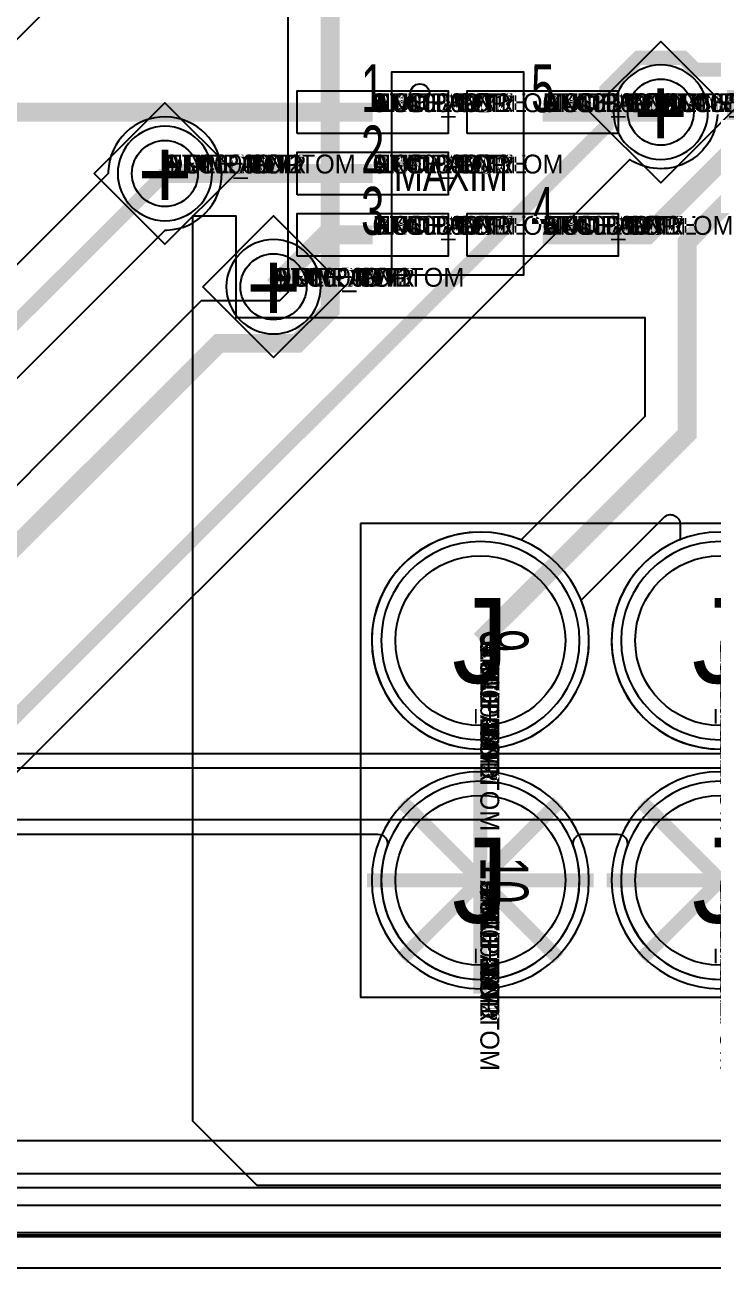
# Model space of a CAD drawing. Extents: x 0 to 323, y 0 to 320.
# Drawn here: x 76.92 to 84.2, y 0 to 13.18 of the extents above; entities that cross this region are included whole.
import ezdxf
from ezdxf.enums import TextEntityAlignment as Align

# ---------------------------------------------------------------- set-up
doc = ezdxf.new("R2010")
doc.units = 0
doc.header["$MEASUREMENT"] = 0
doc.layers.get('0').update_dxf_attribs({"linetype": 'CONTINUOUS'})
for name, color, linetype in [('BOARD_GEOMETRY_OUTLINE', 1, 'CONTINUOUS'), ('CDN_FIGURES', 7, 'CONTINUOUS'), ('ETCH_BOTTOM', 7, 'CONTINUOUS'), ('ETCH_GND', 3, 'CONTINUOUS'), ('ETCH_INT1', 4, 'CONTINUOUS'), ('ETCH_INT2', 5, 'CONTINUOUS'), ('ETCH_PWR', 6, 'CONTINUOUS'), ('ETCH_TOP', 2, 'CONTINUOUS'), ('MANUFACTURING_NCLEGEND-1-6', 8, 'CONTINUOUS'), ('PACKAGE_GEOMETRY_ASSEMBLY_TOP', 11, 'CONTINUOUS'), ('PACKAGE_GEOMETRY_PIN_NUMBER', 9, 'CONTINUOUS')]:
    doc.layers.add(name, color=color, linetype=linetype)

# ---------------------------------------------------------------- blocks, each defined once
blk = doc.blocks.new('PAD_INFO')
for tag in ['SHAPE_TYPE', 'PAD_HEIGHT', 'PAD_LAYER', 'PAD_TYPE', 'PAD_WIDTH']:
    blk.add_attdef(tag, (0, 0), '', height=0.2)
at = {"flags": 2}
blk.add_attdef('CDN_TYPE', (0, 0), '', height=0.2, dxfattribs=at)
blk = doc.blocks.new('DRILL_INFO')
at = {"flags": 2}
blk.add_attdef('CDN_TYPE', (0, 0), '', height=0.2, dxfattribs=at)
for tag in ['FSHAPE', 'FCHAR', 'DRILL_HEIGHT', 'DIAMETER', 'PLATED', 'DRILL_WIDTH']:
    blk.add_attdef(tag, (0, 0), '', height=0.2)
blk = doc.blocks.new('VIA0700X0300')
at = {"layer": 'ETCH_BOTTOM'}
blk.add_circle((0, 0), 0.35, dxfattribs=at)
at = {"layer": 'ETCH_GND'}
blk.add_circle((0, 0), 0.35, dxfattribs=at)
at = {"layer": 'ETCH_INT1'}
blk.add_circle((0, 0), 0.35, dxfattribs=at)
at = {"layer": 'ETCH_INT2'}
blk.add_circle((0, 0), 0.35, dxfattribs=at)
at = {"layer": 'ETCH_PWR'}
blk.add_circle((0, 0), 0.35, dxfattribs=at)
at = {"layer": 'ETCH_TOP'}
blk.add_circle((0, 0), 0.35, dxfattribs=at)
ref = blk.add_blockref('PAD_INFO', (0, 0))
ref.add_attrib('PAD_LAYER', 'ETCH_TOP', (0, 0), dxfattribs={"height": 0.2})
ref.add_attrib('SHAPE_TYPE', 'NULL', (0, 0), dxfattribs={"height": 0.2})
ref.add_attrib('PAD_TYPE', 'ANTIPAD', (0, 0), dxfattribs={"height": 0.2})
ref.add_attrib('PAD_WIDTH', '0.000000', (0, 0), dxfattribs={"height": 0.2})
ref.add_attrib('PAD_HEIGHT', '0.000000', (0, 0), dxfattribs={"height": 0.2})
ref = blk.add_blockref('PAD_INFO', (0, 0))
ref.add_attrib('PAD_LAYER', 'ETCH_GND', (0, 0), dxfattribs={"height": 0.2})
ref.add_attrib('SHAPE_TYPE', 'NULL', (0, 0), dxfattribs={"height": 0.2})
ref.add_attrib('PAD_TYPE', 'ANTIPAD', (0, 0), dxfattribs={"height": 0.2})
ref.add_attrib('PAD_WIDTH', '0.000000', (0, 0), dxfattribs={"height": 0.2})
ref.add_attrib('PAD_HEIGHT', '0.000000', (0, 0), dxfattribs={"height": 0.2})
ref = blk.add_blockref('PAD_INFO', (0, 0))
ref.add_attrib('PAD_LAYER', 'ETCH_INT1', (0, 0), dxfattribs={"height": 0.2})
ref.add_attrib('SHAPE_TYPE', 'NULL', (0, 0), dxfattribs={"height": 0.2})
ref.add_attrib('PAD_TYPE', 'ANTIPAD', (0, 0), dxfattribs={"height": 0.2})
ref.add_attrib('PAD_WIDTH', '0.000000', (0, 0), dxfattribs={"height": 0.2})
ref.add_attrib('PAD_HEIGHT', '0.000000', (0, 0), dxfattribs={"height": 0.2})
ref = blk.add_blockref('PAD_INFO', (0, 0))
ref.add_attrib('PAD_LAYER', 'ETCH_INT2', (0, 0), dxfattribs={"height": 0.2})
ref.add_attrib('SHAPE_TYPE', 'NULL', (0, 0), dxfattribs={"height": 0.2})
ref.add_attrib('PAD_TYPE', 'ANTIPAD', (0, 0), dxfattribs={"height": 0.2})
ref.add_attrib('PAD_WIDTH', '0.000000', (0, 0), dxfattribs={"height": 0.2})
ref.add_attrib('PAD_HEIGHT', '0.000000', (0, 0), dxfattribs={"height": 0.2})
ref = blk.add_blockref('PAD_INFO', (0, 0))
ref.add_attrib('PAD_LAYER', 'ETCH_PWR', (0, 0), dxfattribs={"height": 0.2})
ref.add_attrib('SHAPE_TYPE', 'NULL', (0, 0), dxfattribs={"height": 0.2})
ref.add_attrib('PAD_TYPE', 'ANTIPAD', (0, 0), dxfattribs={"height": 0.2})
ref.add_attrib('PAD_WIDTH', '0.000000', (0, 0), dxfattribs={"height": 0.2})
ref.add_attrib('PAD_HEIGHT', '0.000000', (0, 0), dxfattribs={"height": 0.2})
ref = blk.add_blockref('PAD_INFO', (0, 0))
ref.add_attrib('PAD_LAYER', 'ETCH_BOTTOM', (0, 0), dxfattribs={"height": 0.2})
ref.add_attrib('SHAPE_TYPE', 'NULL', (0, 0), dxfattribs={"height": 0.2})
ref.add_attrib('PAD_TYPE', 'ANTIPAD', (0, 0), dxfattribs={"height": 0.2})
ref.add_attrib('PAD_WIDTH', '0.000000', (0, 0), dxfattribs={"height": 0.2})
ref.add_attrib('PAD_HEIGHT', '0.000000', (0, 0), dxfattribs={"height": 0.2})
ref = blk.add_blockref('PAD_INFO', (0, 0))
ref.add_attrib('PAD_LAYER', 'ETCH_TOP', (0, 0), dxfattribs={"height": 0.2})
ref.add_attrib('SHAPE_TYPE', 'NULL', (0, 0), dxfattribs={"height": 0.2})
ref.add_attrib('PAD_TYPE', 'THERMAL', (0, 0), dxfattribs={"height": 0.2})
ref.add_attrib('PAD_WIDTH', '0.000000', (0, 0), dxfattribs={"height": 0.2})
ref.add_attrib('PAD_HEIGHT', '0.000000', (0, 0), dxfattribs={"height": 0.2})
ref = blk.add_blockref('PAD_INFO', (0, 0))
ref.add_attrib('PAD_LAYER', 'ETCH_GND', (0, 0), dxfattribs={"height": 0.2})
ref.add_attrib('SHAPE_TYPE', 'NULL', (0, 0), dxfattribs={"height": 0.2})
ref.add_attrib('PAD_TYPE', 'THERMAL', (0, 0), dxfattribs={"height": 0.2})
ref.add_attrib('PAD_WIDTH', '0.000000', (0, 0), dxfattribs={"height": 0.2})
ref.add_attrib('PAD_HEIGHT', '0.000000', (0, 0), dxfattribs={"height": 0.2})
ref = blk.add_blockref('PAD_INFO', (0, 0))
ref.add_attrib('PAD_LAYER', 'ETCH_INT1', (0, 0), dxfattribs={"height": 0.2})
ref.add_attrib('SHAPE_TYPE', 'NULL', (0, 0), dxfattribs={"height": 0.2})
ref.add_attrib('PAD_TYPE', 'THERMAL', (0, 0), dxfattribs={"height": 0.2})
ref.add_attrib('PAD_WIDTH', '0.000000', (0, 0), dxfattribs={"height": 0.2})
ref.add_attrib('PAD_HEIGHT', '0.000000', (0, 0), dxfattribs={"height": 0.2})
ref = blk.add_blockref('PAD_INFO', (0, 0))
ref.add_attrib('PAD_LAYER', 'ETCH_INT2', (0, 0), dxfattribs={"height": 0.2})
ref.add_attrib('SHAPE_TYPE', 'NULL', (0, 0), dxfattribs={"height": 0.2})
ref.add_attrib('PAD_TYPE', 'THERMAL', (0, 0), dxfattribs={"height": 0.2})
ref.add_attrib('PAD_WIDTH', '0.000000', (0, 0), dxfattribs={"height": 0.2})
ref.add_attrib('PAD_HEIGHT', '0.000000', (0, 0), dxfattribs={"height": 0.2})
ref = blk.add_blockref('PAD_INFO', (0, 0))
ref.add_attrib('PAD_LAYER', 'ETCH_PWR', (0, 0), dxfattribs={"height": 0.2})
ref.add_attrib('SHAPE_TYPE', 'NULL', (0, 0), dxfattribs={"height": 0.2})
ref.add_attrib('PAD_TYPE', 'THERMAL', (0, 0), dxfattribs={"height": 0.2})
ref.add_attrib('PAD_WIDTH', '0.000000', (0, 0), dxfattribs={"height": 0.2})
ref.add_attrib('PAD_HEIGHT', '0.000000', (0, 0), dxfattribs={"height": 0.2})
ref = blk.add_blockref('PAD_INFO', (0, 0))
ref.add_attrib('PAD_LAYER', 'ETCH_BOTTOM', (0, 0), dxfattribs={"height": 0.2})
ref.add_attrib('SHAPE_TYPE', 'NULL', (0, 0), dxfattribs={"height": 0.2})
ref.add_attrib('PAD_TYPE', 'THERMAL', (0, 0), dxfattribs={"height": 0.2})
ref.add_attrib('PAD_WIDTH', '0.000000', (0, 0), dxfattribs={"height": 0.2})
ref.add_attrib('PAD_HEIGHT', '0.000000', (0, 0), dxfattribs={"height": 0.2})
ref = blk.add_blockref('PAD_INFO', (0, 0))
ref.add_attrib('PAD_LAYER', 'ETCH_TOP', (0, 0), dxfattribs={"height": 0.2})
ref.add_attrib('SHAPE_TYPE', 'CIRCLE', (0, 0), dxfattribs={"height": 0.2})
ref.add_attrib('PAD_TYPE', 'REGULAR', (0, 0), dxfattribs={"height": 0.2})
ref.add_attrib('PAD_WIDTH', '0.700000', (0, 0), dxfattribs={"height": 0.2})
ref.add_attrib('PAD_HEIGHT', '0.700000', (0, 0), dxfattribs={"height": 0.2})
ref = blk.add_blockref('PAD_INFO', (0, 0))
ref.add_attrib('PAD_LAYER', 'ETCH_GND', (0, 0), dxfattribs={"height": 0.2})
ref.add_attrib('SHAPE_TYPE', 'CIRCLE', (0, 0), dxfattribs={"height": 0.2})
ref.add_attrib('PAD_TYPE', 'REGULAR', (0, 0), dxfattribs={"height": 0.2})
ref.add_attrib('PAD_WIDTH', '0.700000', (0, 0), dxfattribs={"height": 0.2})
ref.add_attrib('PAD_HEIGHT', '0.700000', (0, 0), dxfattribs={"height": 0.2})
ref = blk.add_blockref('PAD_INFO', (0, 0))
ref.add_attrib('PAD_LAYER', 'ETCH_INT1', (0, 0), dxfattribs={"height": 0.2})
ref.add_attrib('SHAPE_TYPE', 'CIRCLE', (0, 0), dxfattribs={"height": 0.2})
ref.add_attrib('PAD_TYPE', 'REGULAR', (0, 0), dxfattribs={"height": 0.2})
ref.add_attrib('PAD_WIDTH', '0.700000', (0, 0), dxfattribs={"height": 0.2})
ref.add_attrib('PAD_HEIGHT', '0.700000', (0, 0), dxfattribs={"height": 0.2})
ref = blk.add_blockref('PAD_INFO', (0, 0))
ref.add_attrib('PAD_LAYER', 'ETCH_INT2', (0, 0), dxfattribs={"height": 0.2})
ref.add_attrib('SHAPE_TYPE', 'CIRCLE', (0, 0), dxfattribs={"height": 0.2})
ref.add_attrib('PAD_TYPE', 'REGULAR', (0, 0), dxfattribs={"height": 0.2})
ref.add_attrib('PAD_WIDTH', '0.700000', (0, 0), dxfattribs={"height": 0.2})
ref.add_attrib('PAD_HEIGHT', '0.700000', (0, 0), dxfattribs={"height": 0.2})
ref = blk.add_blockref('PAD_INFO', (0, 0))
ref.add_attrib('PAD_LAYER', 'ETCH_PWR', (0, 0), dxfattribs={"height": 0.2})
ref.add_attrib('SHAPE_TYPE', 'CIRCLE', (0, 0), dxfattribs={"height": 0.2})
ref.add_attrib('PAD_TYPE', 'REGULAR', (0, 0), dxfattribs={"height": 0.2})
ref.add_attrib('PAD_WIDTH', '0.700000', (0, 0), dxfattribs={"height": 0.2})
ref.add_attrib('PAD_HEIGHT', '0.700000', (0, 0), dxfattribs={"height": 0.2})
ref = blk.add_blockref('PAD_INFO', (0, 0))
ref.add_attrib('PAD_LAYER', 'ETCH_BOTTOM', (0, 0), dxfattribs={"height": 0.2})
ref.add_attrib('SHAPE_TYPE', 'CIRCLE', (0, 0), dxfattribs={"height": 0.2})
ref.add_attrib('PAD_TYPE', 'REGULAR', (0, 0), dxfattribs={"height": 0.2})
ref.add_attrib('PAD_WIDTH', '0.700000', (0, 0), dxfattribs={"height": 0.2})
ref.add_attrib('PAD_HEIGHT', '0.700000', (0, 0), dxfattribs={"height": 0.2})
ref = blk.add_blockref('DRILL_INFO', (0, 0))
ref.add_attrib('DIAMETER', '0.300000', (0, 0), dxfattribs={"height": 0.2})
ref.add_attrib('PLATED', 'PLATED', (0, 0), dxfattribs={"height": 0.2})
ref.add_attrib('FSHAPE', 'DIAMOND', (0, 0), dxfattribs={"height": 0.2})
ref.add_attrib('FCHAR', '+', (0, 0), dxfattribs={"height": 0.2})
ref.add_attrib('DRILL_WIDTH', '1.500000', (0, 0), dxfattribs={"height": 0.2})
ref.add_attrib('DRILL_HEIGHT', '1.500000', (0, 0), dxfattribs={"height": 0.2})
for tag in ['CDN_TYPE', 'PIN']:
    blk.add_attdef(tag, (0, 0), '', height=0.2)
at = {"flags": 2}
for tag in ['PSTKNAME', 'BBV']:
    blk.add_attdef(tag, (0, 0), '', height=0.2, dxfattribs=at)
blk = doc.blocks.new('FIGURE_DIAMOND')
at = {"layer": 'CDN_FIGURES'}
blk.add_lwpolyline([(-0.5, 0), (0, 0.5), (0.5, 0), (0, -0.5)], close=True, dxfattribs=at)
blk = doc.blocks.new('CR1800X1200TH')
at = {"layer": 'ETCH_BOTTOM'}
blk.add_circle((0, 0), 0.9, dxfattribs=at)
at = {"layer": 'ETCH_GND'}
blk.add_circle((0, 0), 0.9, dxfattribs=at)
at = {"layer": 'ETCH_INT1'}
blk.add_circle((0, 0), 0.9, dxfattribs=at)
at = {"layer": 'ETCH_INT2'}
blk.add_circle((0, 0), 0.9, dxfattribs=at)
at = {"layer": 'ETCH_PWR'}
blk.add_circle((0, 0), 0.9, dxfattribs=at)
at = {"layer": 'ETCH_TOP'}
blk.add_circle((0, 0), 0.9, dxfattribs=at)
ref = blk.add_blockref('PAD_INFO', (0, 0))
ref.add_attrib('PAD_LAYER', 'ETCH_TOP', (0, 0), dxfattribs={"height": 0.2})
ref.add_attrib('SHAPE_TYPE', 'NULL', (0, 0), dxfattribs={"height": 0.2})
ref.add_attrib('PAD_TYPE', 'ANTIPAD', (0, 0), dxfattribs={"height": 0.2})
ref.add_attrib('PAD_WIDTH', '0.000000', (0, 0), dxfattribs={"height": 0.2})
ref.add_attrib('PAD_HEIGHT', '0.000000', (0, 0), dxfattribs={"height": 0.2})
ref = blk.add_blockref('PAD_INFO', (0, 0))
ref.add_attrib('PAD_LAYER', 'ETCH_GND', (0, 0), dxfattribs={"height": 0.2})
ref.add_attrib('SHAPE_TYPE', 'NULL', (0, 0), dxfattribs={"height": 0.2})
ref.add_attrib('PAD_TYPE', 'ANTIPAD', (0, 0), dxfattribs={"height": 0.2})
ref.add_attrib('PAD_WIDTH', '0.000000', (0, 0), dxfattribs={"height": 0.2})
ref.add_attrib('PAD_HEIGHT', '0.000000', (0, 0), dxfattribs={"height": 0.2})
ref = blk.add_blockref('PAD_INFO', (0, 0))
ref.add_attrib('PAD_LAYER', 'ETCH_INT1', (0, 0), dxfattribs={"height": 0.2})
ref.add_attrib('SHAPE_TYPE', 'NULL', (0, 0), dxfattribs={"height": 0.2})
ref.add_attrib('PAD_TYPE', 'ANTIPAD', (0, 0), dxfattribs={"height": 0.2})
ref.add_attrib('PAD_WIDTH', '0.000000', (0, 0), dxfattribs={"height": 0.2})
ref.add_attrib('PAD_HEIGHT', '0.000000', (0, 0), dxfattribs={"height": 0.2})
ref = blk.add_blockref('PAD_INFO', (0, 0))
ref.add_attrib('PAD_LAYER', 'ETCH_INT2', (0, 0), dxfattribs={"height": 0.2})
ref.add_attrib('SHAPE_TYPE', 'NULL', (0, 0), dxfattribs={"height": 0.2})
ref.add_attrib('PAD_TYPE', 'ANTIPAD', (0, 0), dxfattribs={"height": 0.2})
ref.add_attrib('PAD_WIDTH', '0.000000', (0, 0), dxfattribs={"height": 0.2})
ref.add_attrib('PAD_HEIGHT', '0.000000', (0, 0), dxfattribs={"height": 0.2})
ref = blk.add_blockref('PAD_INFO', (0, 0))
ref.add_attrib('PAD_LAYER', 'ETCH_PWR', (0, 0), dxfattribs={"height": 0.2})
ref.add_attrib('SHAPE_TYPE', 'NULL', (0, 0), dxfattribs={"height": 0.2})
ref.add_attrib('PAD_TYPE', 'ANTIPAD', (0, 0), dxfattribs={"height": 0.2})
ref.add_attrib('PAD_WIDTH', '0.000000', (0, 0), dxfattribs={"height": 0.2})
ref.add_attrib('PAD_HEIGHT', '0.000000', (0, 0), dxfattribs={"height": 0.2})
ref = blk.add_blockref('PAD_INFO', (0, 0))
ref.add_attrib('PAD_LAYER', 'ETCH_BOTTOM', (0, 0), dxfattribs={"height": 0.2})
ref.add_attrib('SHAPE_TYPE', 'NULL', (0, 0), dxfattribs={"height": 0.2})
ref.add_attrib('PAD_TYPE', 'ANTIPAD', (0, 0), dxfattribs={"height": 0.2})
ref.add_attrib('PAD_WIDTH', '0.000000', (0, 0), dxfattribs={"height": 0.2})
ref.add_attrib('PAD_HEIGHT', '0.000000', (0, 0), dxfattribs={"height": 0.2})
ref = blk.add_blockref('DRILL_INFO', (0, 0))
ref.add_attrib('DIAMETER', '1.200000', (0, 0), dxfattribs={"height": 0.2})
ref.add_attrib('PLATED', 'PLATED', (0, 0), dxfattribs={"height": 0.2})
ref.add_attrib('FSHAPE', 'CIRCLE', (0, 0), dxfattribs={"height": 0.2})
ref.add_attrib('FCHAR', 'J', (0, 0), dxfattribs={"height": 0.2})
ref.add_attrib('DRILL_WIDTH', '1.800000', (0, 0), dxfattribs={"height": 0.2})
ref.add_attrib('DRILL_HEIGHT', '1.800000', (0, 0), dxfattribs={"height": 0.2})
ref = blk.add_blockref('PAD_INFO', (0, 0))
ref.add_attrib('PAD_LAYER', 'ETCH_TOP', (0, 0), dxfattribs={"height": 0.2})
ref.add_attrib('SHAPE_TYPE', 'NULL', (0, 0), dxfattribs={"height": 0.2})
ref.add_attrib('PAD_TYPE', 'THERMAL', (0, 0), dxfattribs={"height": 0.2})
ref.add_attrib('PAD_WIDTH', '0.000000', (0, 0), dxfattribs={"height": 0.2})
ref.add_attrib('PAD_HEIGHT', '0.000000', (0, 0), dxfattribs={"height": 0.2})
ref = blk.add_blockref('PAD_INFO', (0, 0))
ref.add_attrib('PAD_LAYER', 'ETCH_GND', (0, 0), dxfattribs={"height": 0.2})
ref.add_attrib('SHAPE_TYPE', 'NULL', (0, 0), dxfattribs={"height": 0.2})
ref.add_attrib('PAD_TYPE', 'THERMAL', (0, 0), dxfattribs={"height": 0.2})
ref.add_attrib('PAD_WIDTH', '0.000000', (0, 0), dxfattribs={"height": 0.2})
ref.add_attrib('PAD_HEIGHT', '0.000000', (0, 0), dxfattribs={"height": 0.2})
ref = blk.add_blockref('PAD_INFO', (0, 0))
ref.add_attrib('PAD_LAYER', 'ETCH_INT1', (0, 0), dxfattribs={"height": 0.2})
ref.add_attrib('SHAPE_TYPE', 'NULL', (0, 0), dxfattribs={"height": 0.2})
ref.add_attrib('PAD_TYPE', 'THERMAL', (0, 0), dxfattribs={"height": 0.2})
ref.add_attrib('PAD_WIDTH', '0.000000', (0, 0), dxfattribs={"height": 0.2})
ref.add_attrib('PAD_HEIGHT', '0.000000', (0, 0), dxfattribs={"height": 0.2})
ref = blk.add_blockref('PAD_INFO', (0, 0))
ref.add_attrib('PAD_LAYER', 'ETCH_INT2', (0, 0), dxfattribs={"height": 0.2})
ref.add_attrib('SHAPE_TYPE', 'NULL', (0, 0), dxfattribs={"height": 0.2})
ref.add_attrib('PAD_TYPE', 'THERMAL', (0, 0), dxfattribs={"height": 0.2})
ref.add_attrib('PAD_WIDTH', '0.000000', (0, 0), dxfattribs={"height": 0.2})
ref.add_attrib('PAD_HEIGHT', '0.000000', (0, 0), dxfattribs={"height": 0.2})
ref = blk.add_blockref('PAD_INFO', (0, 0))
ref.add_attrib('PAD_LAYER', 'ETCH_PWR', (0, 0), dxfattribs={"height": 0.2})
ref.add_attrib('SHAPE_TYPE', 'NULL', (0, 0), dxfattribs={"height": 0.2})
ref.add_attrib('PAD_TYPE', 'THERMAL', (0, 0), dxfattribs={"height": 0.2})
ref.add_attrib('PAD_WIDTH', '0.000000', (0, 0), dxfattribs={"height": 0.2})
ref.add_attrib('PAD_HEIGHT', '0.000000', (0, 0), dxfattribs={"height": 0.2})
ref = blk.add_blockref('PAD_INFO', (0, 0))
ref.add_attrib('PAD_LAYER', 'ETCH_BOTTOM', (0, 0), dxfattribs={"height": 0.2})
ref.add_attrib('SHAPE_TYPE', 'NULL', (0, 0), dxfattribs={"height": 0.2})
ref.add_attrib('PAD_TYPE', 'THERMAL', (0, 0), dxfattribs={"height": 0.2})
ref.add_attrib('PAD_WIDTH', '0.000000', (0, 0), dxfattribs={"height": 0.2})
ref.add_attrib('PAD_HEIGHT', '0.000000', (0, 0), dxfattribs={"height": 0.2})
ref = blk.add_blockref('PAD_INFO', (0, 0))
ref.add_attrib('PAD_LAYER', 'ETCH_TOP', (0, 0), dxfattribs={"height": 0.2})
ref.add_attrib('SHAPE_TYPE', 'CIRCLE', (0, 0), dxfattribs={"height": 0.2})
ref.add_attrib('PAD_TYPE', 'REGULAR', (0, 0), dxfattribs={"height": 0.2})
ref.add_attrib('PAD_WIDTH', '1.800000', (0, 0), dxfattribs={"height": 0.2})
ref.add_attrib('PAD_HEIGHT', '1.800000', (0, 0), dxfattribs={"height": 0.2})
ref = blk.add_blockref('PAD_INFO', (0, 0))
ref.add_attrib('PAD_LAYER', 'ETCH_GND', (0, 0), dxfattribs={"height": 0.2})
ref.add_attrib('SHAPE_TYPE', 'CIRCLE', (0, 0), dxfattribs={"height": 0.2})
ref.add_attrib('PAD_TYPE', 'REGULAR', (0, 0), dxfattribs={"height": 0.2})
ref.add_attrib('PAD_WIDTH', '1.800000', (0, 0), dxfattribs={"height": 0.2})
ref.add_attrib('PAD_HEIGHT', '1.800000', (0, 0), dxfattribs={"height": 0.2})
ref = blk.add_blockref('PAD_INFO', (0, 0))
ref.add_attrib('PAD_LAYER', 'ETCH_INT1', (0, 0), dxfattribs={"height": 0.2})
ref.add_attrib('SHAPE_TYPE', 'CIRCLE', (0, 0), dxfattribs={"height": 0.2})
ref.add_attrib('PAD_TYPE', 'REGULAR', (0, 0), dxfattribs={"height": 0.2})
ref.add_attrib('PAD_WIDTH', '1.800000', (0, 0), dxfattribs={"height": 0.2})
ref.add_attrib('PAD_HEIGHT', '1.800000', (0, 0), dxfattribs={"height": 0.2})
ref = blk.add_blockref('PAD_INFO', (0, 0))
ref.add_attrib('PAD_LAYER', 'ETCH_INT2', (0, 0), dxfattribs={"height": 0.2})
ref.add_attrib('SHAPE_TYPE', 'CIRCLE', (0, 0), dxfattribs={"height": 0.2})
ref.add_attrib('PAD_TYPE', 'REGULAR', (0, 0), dxfattribs={"height": 0.2})
ref.add_attrib('PAD_WIDTH', '1.800000', (0, 0), dxfattribs={"height": 0.2})
ref.add_attrib('PAD_HEIGHT', '1.800000', (0, 0), dxfattribs={"height": 0.2})
ref = blk.add_blockref('PAD_INFO', (0, 0))
ref.add_attrib('PAD_LAYER', 'ETCH_PWR', (0, 0), dxfattribs={"height": 0.2})
ref.add_attrib('SHAPE_TYPE', 'CIRCLE', (0, 0), dxfattribs={"height": 0.2})
ref.add_attrib('PAD_TYPE', 'REGULAR', (0, 0), dxfattribs={"height": 0.2})
ref.add_attrib('PAD_WIDTH', '1.800000', (0, 0), dxfattribs={"height": 0.2})
ref.add_attrib('PAD_HEIGHT', '1.800000', (0, 0), dxfattribs={"height": 0.2})
ref = blk.add_blockref('PAD_INFO', (0, 0))
ref.add_attrib('PAD_LAYER', 'ETCH_BOTTOM', (0, 0), dxfattribs={"height": 0.2})
ref.add_attrib('SHAPE_TYPE', 'CIRCLE', (0, 0), dxfattribs={"height": 0.2})
ref.add_attrib('PAD_TYPE', 'REGULAR', (0, 0), dxfattribs={"height": 0.2})
ref.add_attrib('PAD_WIDTH', '1.800000', (0, 0), dxfattribs={"height": 0.2})
ref.add_attrib('PAD_HEIGHT', '1.800000', (0, 0), dxfattribs={"height": 0.2})
for tag in ['CDN_TYPE', 'PIN']:
    blk.add_attdef(tag, (0, 0), '', height=0.2)
at = {"flags": 2}
for tag in ['PSTKNAME', 'BBV']:
    blk.add_attdef(tag, (0, 0), '', height=0.2, dxfattribs=at)
blk = doc.blocks.new('F560')
at = {"layer": 'PACKAGE_GEOMETRY_ASSEMBLY_TOP'}
blk.add_lwpolyline([(-1.24, -11.43), (3.78, -11.43), (3.78, 1.27), (-1.24, 1.27)], close=True, dxfattribs=at)
at = {"layer": 'ETCH_TOP'}
for p in [(0, -10.16), (0, -7.62), (2.54, -7.62), (2.54, -10.16)]:
    blk.add_blockref('CR1800X1200TH', p, dxfattribs=at)
at = {"flags": 2}
for tag in ['SYMBOL_TYPE', 'CDN_TYPE', 'REFDES']:
    blk.add_attdef(tag, (0, 0), '', height=0.2, dxfattribs=at)
blk = doc.blocks.new('FIGURE_CIRCLE')
at = {"layer": 'CDN_FIGURES'}
blk.add_circle((0, 0), 0.5, dxfattribs=at)
blk = doc.blocks.new('RC1600X0450TS_NS')
at = {"layer": 'ETCH_TOP'}
blk.add_lwpolyline([(-0.8, -0.225), (-0.8, 0.225), (0.8, 0.225), (0.8, -0.225)], close=True, dxfattribs=at)
ref = blk.add_blockref('PAD_INFO', (0, 0))
ref.add_attrib('PAD_LAYER', 'ETCH_TOP', (0, 0), dxfattribs={"height": 0.2})
ref.add_attrib('SHAPE_TYPE', 'NULL', (0, 0), dxfattribs={"height": 0.2})
ref.add_attrib('PAD_TYPE', 'ANTIPAD', (0, 0), dxfattribs={"height": 0.2})
ref.add_attrib('PAD_WIDTH', '0.000000', (0, 0), dxfattribs={"height": 0.2})
ref.add_attrib('PAD_HEIGHT', '0.000000', (0, 0), dxfattribs={"height": 0.2})
ref = blk.add_blockref('PAD_INFO', (0, 0))
ref.add_attrib('PAD_LAYER', 'ETCH_GND', (0, 0), dxfattribs={"height": 0.2})
ref.add_attrib('SHAPE_TYPE', 'NULL', (0, 0), dxfattribs={"height": 0.2})
ref.add_attrib('PAD_TYPE', 'ANTIPAD', (0, 0), dxfattribs={"height": 0.2})
ref.add_attrib('PAD_WIDTH', '0.000000', (0, 0), dxfattribs={"height": 0.2})
ref.add_attrib('PAD_HEIGHT', '0.000000', (0, 0), dxfattribs={"height": 0.2})
ref = blk.add_blockref('PAD_INFO', (0, 0))
ref.add_attrib('PAD_LAYER', 'ETCH_INT1', (0, 0), dxfattribs={"height": 0.2})
ref.add_attrib('SHAPE_TYPE', 'NULL', (0, 0), dxfattribs={"height": 0.2})
ref.add_attrib('PAD_TYPE', 'ANTIPAD', (0, 0), dxfattribs={"height": 0.2})
ref.add_attrib('PAD_WIDTH', '0.000000', (0, 0), dxfattribs={"height": 0.2})
ref.add_attrib('PAD_HEIGHT', '0.000000', (0, 0), dxfattribs={"height": 0.2})
ref = blk.add_blockref('PAD_INFO', (0, 0))
ref.add_attrib('PAD_LAYER', 'ETCH_INT2', (0, 0), dxfattribs={"height": 0.2})
ref.add_attrib('SHAPE_TYPE', 'NULL', (0, 0), dxfattribs={"height": 0.2})
ref.add_attrib('PAD_TYPE', 'ANTIPAD', (0, 0), dxfattribs={"height": 0.2})
ref.add_attrib('PAD_WIDTH', '0.000000', (0, 0), dxfattribs={"height": 0.2})
ref.add_attrib('PAD_HEIGHT', '0.000000', (0, 0), dxfattribs={"height": 0.2})
ref = blk.add_blockref('PAD_INFO', (0, 0))
ref.add_attrib('PAD_LAYER', 'ETCH_PWR', (0, 0), dxfattribs={"height": 0.2})
ref.add_attrib('SHAPE_TYPE', 'NULL', (0, 0), dxfattribs={"height": 0.2})
ref.add_attrib('PAD_TYPE', 'ANTIPAD', (0, 0), dxfattribs={"height": 0.2})
ref.add_attrib('PAD_WIDTH', '0.000000', (0, 0), dxfattribs={"height": 0.2})
ref.add_attrib('PAD_HEIGHT', '0.000000', (0, 0), dxfattribs={"height": 0.2})
ref = blk.add_blockref('PAD_INFO', (0, 0))
ref.add_attrib('PAD_LAYER', 'ETCH_BOTTOM', (0, 0), dxfattribs={"height": 0.2})
ref.add_attrib('SHAPE_TYPE', 'NULL', (0, 0), dxfattribs={"height": 0.2})
ref.add_attrib('PAD_TYPE', 'ANTIPAD', (0, 0), dxfattribs={"height": 0.2})
ref.add_attrib('PAD_WIDTH', '0.000000', (0, 0), dxfattribs={"height": 0.2})
ref.add_attrib('PAD_HEIGHT', '0.000000', (0, 0), dxfattribs={"height": 0.2})
ref = blk.add_blockref('PAD_INFO', (0, 0))
ref.add_attrib('PAD_LAYER', 'ETCH_TOP', (0, 0), dxfattribs={"height": 0.2})
ref.add_attrib('SHAPE_TYPE', 'NULL', (0, 0), dxfattribs={"height": 0.2})
ref.add_attrib('PAD_TYPE', 'THERMAL', (0, 0), dxfattribs={"height": 0.2})
ref.add_attrib('PAD_WIDTH', '0.000000', (0, 0), dxfattribs={"height": 0.2})
ref.add_attrib('PAD_HEIGHT', '0.000000', (0, 0), dxfattribs={"height": 0.2})
ref = blk.add_blockref('PAD_INFO', (0, 0))
ref.add_attrib('PAD_LAYER', 'ETCH_GND', (0, 0), dxfattribs={"height": 0.2})
ref.add_attrib('SHAPE_TYPE', 'NULL', (0, 0), dxfattribs={"height": 0.2})
ref.add_attrib('PAD_TYPE', 'THERMAL', (0, 0), dxfattribs={"height": 0.2})
ref.add_attrib('PAD_WIDTH', '0.000000', (0, 0), dxfattribs={"height": 0.2})
ref.add_attrib('PAD_HEIGHT', '0.000000', (0, 0), dxfattribs={"height": 0.2})
ref = blk.add_blockref('PAD_INFO', (0, 0))
ref.add_attrib('PAD_LAYER', 'ETCH_INT1', (0, 0), dxfattribs={"height": 0.2})
ref.add_attrib('SHAPE_TYPE', 'NULL', (0, 0), dxfattribs={"height": 0.2})
ref.add_attrib('PAD_TYPE', 'THERMAL', (0, 0), dxfattribs={"height": 0.2})
ref.add_attrib('PAD_WIDTH', '0.000000', (0, 0), dxfattribs={"height": 0.2})
ref.add_attrib('PAD_HEIGHT', '0.000000', (0, 0), dxfattribs={"height": 0.2})
ref = blk.add_blockref('PAD_INFO', (0, 0))
ref.add_attrib('PAD_LAYER', 'ETCH_INT2', (0, 0), dxfattribs={"height": 0.2})
ref.add_attrib('SHAPE_TYPE', 'NULL', (0, 0), dxfattribs={"height": 0.2})
ref.add_attrib('PAD_TYPE', 'THERMAL', (0, 0), dxfattribs={"height": 0.2})
ref.add_attrib('PAD_WIDTH', '0.000000', (0, 0), dxfattribs={"height": 0.2})
ref.add_attrib('PAD_HEIGHT', '0.000000', (0, 0), dxfattribs={"height": 0.2})
ref = blk.add_blockref('PAD_INFO', (0, 0))
ref.add_attrib('PAD_LAYER', 'ETCH_PWR', (0, 0), dxfattribs={"height": 0.2})
ref.add_attrib('SHAPE_TYPE', 'NULL', (0, 0), dxfattribs={"height": 0.2})
ref.add_attrib('PAD_TYPE', 'THERMAL', (0, 0), dxfattribs={"height": 0.2})
ref.add_attrib('PAD_WIDTH', '0.000000', (0, 0), dxfattribs={"height": 0.2})
ref.add_attrib('PAD_HEIGHT', '0.000000', (0, 0), dxfattribs={"height": 0.2})
ref = blk.add_blockref('PAD_INFO', (0, 0))
ref.add_attrib('PAD_LAYER', 'ETCH_BOTTOM', (0, 0), dxfattribs={"height": 0.2})
ref.add_attrib('SHAPE_TYPE', 'NULL', (0, 0), dxfattribs={"height": 0.2})
ref.add_attrib('PAD_TYPE', 'THERMAL', (0, 0), dxfattribs={"height": 0.2})
ref.add_attrib('PAD_WIDTH', '0.000000', (0, 0), dxfattribs={"height": 0.2})
ref.add_attrib('PAD_HEIGHT', '0.000000', (0, 0), dxfattribs={"height": 0.2})
ref = blk.add_blockref('PAD_INFO', (0, 0))
ref.add_attrib('PAD_LAYER', 'ETCH_TOP', (0, 0), dxfattribs={"height": 0.2})
ref.add_attrib('SHAPE_TYPE', 'RECTANGLE', (0, 0), dxfattribs={"height": 0.2})
ref.add_attrib('PAD_TYPE', 'REGULAR', (0, 0), dxfattribs={"height": 0.2})
ref.add_attrib('PAD_WIDTH', '1.600000', (0, 0), dxfattribs={"height": 0.2})
ref.add_attrib('PAD_HEIGHT', '0.450000', (0, 0), dxfattribs={"height": 0.2})
ref = blk.add_blockref('PAD_INFO', (0, 0))
ref.add_attrib('PAD_LAYER', 'ETCH_GND', (0, 0), dxfattribs={"height": 0.2})
ref.add_attrib('SHAPE_TYPE', 'NULL', (0, 0), dxfattribs={"height": 0.2})
ref.add_attrib('PAD_TYPE', 'REGULAR', (0, 0), dxfattribs={"height": 0.2})
ref.add_attrib('PAD_WIDTH', '0.000000', (0, 0), dxfattribs={"height": 0.2})
ref.add_attrib('PAD_HEIGHT', '0.000000', (0, 0), dxfattribs={"height": 0.2})
ref = blk.add_blockref('PAD_INFO', (0, 0))
ref.add_attrib('PAD_LAYER', 'ETCH_INT1', (0, 0), dxfattribs={"height": 0.2})
ref.add_attrib('SHAPE_TYPE', 'NULL', (0, 0), dxfattribs={"height": 0.2})
ref.add_attrib('PAD_TYPE', 'REGULAR', (0, 0), dxfattribs={"height": 0.2})
ref.add_attrib('PAD_WIDTH', '0.000000', (0, 0), dxfattribs={"height": 0.2})
ref.add_attrib('PAD_HEIGHT', '0.000000', (0, 0), dxfattribs={"height": 0.2})
ref = blk.add_blockref('PAD_INFO', (0, 0))
ref.add_attrib('PAD_LAYER', 'ETCH_INT2', (0, 0), dxfattribs={"height": 0.2})
ref.add_attrib('SHAPE_TYPE', 'NULL', (0, 0), dxfattribs={"height": 0.2})
ref.add_attrib('PAD_TYPE', 'REGULAR', (0, 0), dxfattribs={"height": 0.2})
ref.add_attrib('PAD_WIDTH', '0.000000', (0, 0), dxfattribs={"height": 0.2})
ref.add_attrib('PAD_HEIGHT', '0.000000', (0, 0), dxfattribs={"height": 0.2})
ref = blk.add_blockref('PAD_INFO', (0, 0))
ref.add_attrib('PAD_LAYER', 'ETCH_PWR', (0, 0), dxfattribs={"height": 0.2})
ref.add_attrib('SHAPE_TYPE', 'NULL', (0, 0), dxfattribs={"height": 0.2})
ref.add_attrib('PAD_TYPE', 'REGULAR', (0, 0), dxfattribs={"height": 0.2})
ref.add_attrib('PAD_WIDTH', '0.000000', (0, 0), dxfattribs={"height": 0.2})
ref.add_attrib('PAD_HEIGHT', '0.000000', (0, 0), dxfattribs={"height": 0.2})
ref = blk.add_blockref('PAD_INFO', (0, 0))
ref.add_attrib('PAD_LAYER', 'ETCH_BOTTOM', (0, 0), dxfattribs={"height": 0.2})
ref.add_attrib('SHAPE_TYPE', 'NULL', (0, 0), dxfattribs={"height": 0.2})
ref.add_attrib('PAD_TYPE', 'REGULAR', (0, 0), dxfattribs={"height": 0.2})
ref.add_attrib('PAD_WIDTH', '0.000000', (0, 0), dxfattribs={"height": 0.2})
ref.add_attrib('PAD_HEIGHT', '0.000000', (0, 0), dxfattribs={"height": 0.2})
ref = blk.add_blockref('DRILL_INFO', (0, 0))
ref.add_attrib('DIAMETER', '0.000000', (0, 0), dxfattribs={"height": 0.2})
ref.add_attrib('PLATED', 'PLATED', (0, 0), dxfattribs={"height": 0.2})
ref.add_attrib('FSHAPE', 'NULL', (0, 0), dxfattribs={"height": 0.2})
ref.add_attrib('DRILL_WIDTH', '0.000000', (0, 0), dxfattribs={"height": 0.2})
ref.add_attrib('DRILL_HEIGHT', '0.000000', (0, 0), dxfattribs={"height": 0.2})
for tag in ['CDN_TYPE', 'PIN']:
    blk.add_attdef(tag, (0, 0), '', height=0.2)
at = {"flags": 2}
for tag in ['PSTKNAME', 'BBV']:
    blk.add_attdef(tag, (0, 0), '', height=0.2, dxfattribs=at)
blk = doc.blocks.new('F52')
at = {"layer": 'PACKAGE_GEOMETRY_ASSEMBLY_TOP'}
blk.add_lwpolyline([(0.2, -1.725), (1.6, -1.725), (1.6, 0.425), (0.2, 0.425)], close=True, dxfattribs=at)
blk.add_lwpolyline([(0.5, 0.3, -0.414214), (0.6, 0.2, -0.414214), (0.5, 0.1, -0.414214), (0.4, 0.2, -0.414214), (0.5, 0.3)], format="xyb", close=True, dxfattribs=at)
at = {"layer": 'ETCH_TOP'}
ref = blk.add_blockref('RC1600X0450TS_NS', (0, 0), dxfattribs=at)
ref.add_attrib('CDN_TYPE', 'PIN', (0, 0), dxfattribs={"height": 0.2})
ref.add_attrib('PIN', '1', (0, 0), dxfattribs={"height": 0.2})
ref = blk.add_blockref('RC1600X0450TS_NS', (0, -1.3), dxfattribs=at)
ref.add_attrib('CDN_TYPE', 'PIN', (0, 0), dxfattribs={"height": 0.2})
ref.add_attrib('PIN', '3', (0, 0), dxfattribs={"height": 0.2})
ref = blk.add_blockref('RC1600X0450TS_NS', (0, -0.65), dxfattribs=at)
ref.add_attrib('CDN_TYPE', 'PIN', (0, 0), dxfattribs={"height": 0.2})
ref.add_attrib('PIN', '2', (0, 0), dxfattribs={"height": 0.2})
ref = blk.add_blockref('RC1600X0450TS_NS', (1.8, -1.3), dxfattribs=at)
ref.add_attrib('CDN_TYPE', 'PIN', (0, 0), dxfattribs={"height": 0.2})
ref.add_attrib('PIN', '4', (0, 0), dxfattribs={"height": 0.2})
ref = blk.add_blockref('RC1600X0450TS_NS', (1.8, 0), dxfattribs=at)
ref.add_attrib('CDN_TYPE', 'PIN', (0, 0), dxfattribs={"height": 0.2})
ref.add_attrib('PIN', '5', (0, 0), dxfattribs={"height": 0.2})
at = {"flags": 2}
for tag in ['SYMBOL_TYPE', 'CDN_TYPE', 'REFDES']:
    blk.add_attdef(tag, (0, 0), '', height=0.2, dxfattribs=at)
at = {"layer": 'PACKAGE_GEOMETRY_ASSEMBLY_TOP', "width": 0.785714}
blk.add_text('MAXIM', height=0.35, dxfattribs=at).set_placement((0.225, -0.834))

msp = doc.modelspace()

# ---------------------------------------------------------------- linework, layer by layer
at = {"layer": 'BOARD_GEOMETRY_OUTLINE'}
msp.add_lwpolyline([(0, 116.6), (0, 118.2), (190.2, 118.2), (190.2, 0), (0, 0), (0, 118.2)], dxfattribs=at)
at = {"layer": 'ETCH_BOTTOM'}
msp.add_lwpolyline([(0.135, 0.375), (0.135, 117.746), (189.669, 117.746), (189.669, 0.375)], close=True, dxfattribs=at)
for points, format in [([(102.9, 37.4, 0.2, 0.2, 0), (95.9, 30.4, 0.2, 0.2, 0), (85.427, 30.4, 0.2, 0.2, 0), (80.15, 25.123, 0.2, 0.2, 0), (80.15, 10.151, 0.2, 0.2, 0), (79.799, 9.8, 0.2, 0.2, 0), (78.97, 9.8, 0.2, 0.2, 0), (73.75, 4.58, 0.2, 0.2, 0)], "xyseb"), ([(68.931, 5.125), (77.956, 14.15), (78.635, 14.15), (79.25, 14.765), (79.25, 24.081), (79.527, 24.358, -0.668179), (79.7, 24.287), (79.7, 10.338), (79.612, 10.25), (78.784, 10.25), (75.157, 6.624, -0.785726), (74.989, 6.726, 0.22124), (74.849, 7.814, -0.590873), (74.935, 7.97), (75.371, 7.97), (78.401, 11), (78.421, 11, 2.301111), (77.8, 11.621), (77.8, 11.601), (75.019, 8.82), (73.046, 8.82), (72.05, 7.824), (72.05, 7.678), (69.189, 4.817, -0.590771)], "xyb"), ([(61.95, 4.63, 0.15, 0.15, 0), (63.575, 3.005, 0.15, 0.15, 0), (73.978, 3.005, 0.15, 0.15, 0), (83.075, 12.102, 0.15, 0.15, 0), (83.075, 12.488, 0.15, 0.15, 0), (83.412, 12.825, 0.15, 0.15, 0), (83.888, 12.825, 0.15, 0.15, 0), (84.013, 12.7, 0.15, 0.15, 0), (86.5, 12.7, 0.15, 0.15, 0)], "xyseb"), ([(84.25, 12.226, -0.561279), (83.355, 11.728), (83.321, 11.747), (74.154, 2.58), (63.399, 2.58), (62.519, 3.46), (62.487, 3.446, -0.647632), (60.709, 5.017, 0.505832), (60.612, 5.149), (55.838, 5.149, 0.505832), (55.741, 5.017, -1.359759), (53.259, 5.017, 0.505832), (53.162, 5.149), (50.205, 5.149)], "xyb"), ([(78.4, 11.6, 0.15, 0.15, 0), (75.195, 8.395, 0.15, 0.15, 0), (73.222, 8.395, 0.15, 0.15, 0), (72.475, 7.648, 0.15, 0.15, 0), (72.475, 7.502, 0.15, 0.15, 0), (68.278, 3.305, 0.15, 0.15, 0), (67.222, 3.305, 0.15, 0.15, 0), (63.225, 7.302, 0.15, 0.15, 0), (63.225, 7.698, 0.15, 0.15, 0), (62.478, 8.445, 0.15, 0.15, 0), (52.9, 8.445, 0.15, 0.15, 0), (48.57, 4.115, 0.15, 0.15, 0)], "xyseb"), ([(81.74, 4.11, 0.15, 0.15, 0), (81.74, 5.311, 0.15, 0.15, 0)], "xyseb"), ([(80.539, 4.11, 0.15, 0.15, 0), (81.74, 4.11, 0.15, 0.15, 0)], "xyseb"), ([(81.74, 4.11, 0.15, 0.15, 0), (82.941, 4.11, 0.15, 0.15, 0)], "xyseb"), ([(81.74, 2.909, 0.15, 0.15, 0), (81.74, 4.11, 0.15, 0.15, 0)], "xyseb"), ([(83.079, 4.11, 0.15, 0.15, 0), (84.28, 4.11, 0.15, 0.15, 0)], "xyseb")]:
    msp.add_lwpolyline(points, format=format, dxfattribs=at)
for points in [[(81.74, 7.8, 1), (81.74, 5.5, 1)], [(84.28, 7.8, 1), (84.28, 5.5, 1)], [(81.74, 5.26, 1), (81.74, 2.96, 1)], [(84.28, 5.26, 1), (84.28, 2.96, 1)]]:
    msp.add_lwpolyline(points, format="xyb", close=True, dxfattribs=at)
at = {"layer": 'ETCH_GND'}
msp.add_lwpolyline([(189.5, 0.35), (0.1, 0.35), (0.1, 117.55), (189.5, 117.55)], close=True, dxfattribs=at)
for points in [[(84.15, 12.25, 1), (83.15, 12.25, 1)], [(78.9, 11.6, 1), (77.9, 11.6, 1)], [(82.79, 6.65, 1), (80.69, 6.65, 1)], [(85.33, 6.65, 1), (83.23, 6.65, 1)], [(82.79, 4.11, 1), (80.69, 4.11, 1)], [(85.33, 4.11, 1), (83.23, 4.11, 1)]]:
    msp.add_lwpolyline(points, format="xyb", close=True, dxfattribs=at)
for points in [[(81.74, 4.11, 0.15, 0.15, 0), (81.74, 5.211, 0.15, 0.15, 0)], [(80.911, 4.939, 0.15, 0.15, 0), (81.74, 4.11, 0.15, 0.15, 0)], [(81.74, 4.11, 0.15, 0.15, 0), (82.569, 4.939, 0.15, 0.15, 0)], [(83.451, 4.939, 0.15, 0.15, 0), (84.28, 4.11, 0.15, 0.15, 0)], [(80.639, 4.11, 0.15, 0.15, 0), (81.74, 4.11, 0.15, 0.15, 0)], [(80.911, 3.281, 0.15, 0.15, 0), (81.74, 4.11, 0.15, 0.15, 0)], [(81.74, 4.11, 0.15, 0.15, 0), (82.569, 3.281, 0.15, 0.15, 0)], [(81.74, 4.11, 0.15, 0.15, 0), (82.841, 4.11, 0.15, 0.15, 0)], [(81.74, 3.009, 0.15, 0.15, 0), (81.74, 4.11, 0.15, 0.15, 0)], [(83.179, 4.11, 0.15, 0.15, 0), (84.28, 4.11, 0.15, 0.15, 0)], [(83.451, 3.281, 0.15, 0.15, 0), (84.28, 4.11, 0.15, 0.15, 0)]]:
    msp.add_lwpolyline(points, format="xyseb", dxfattribs=at)
at = {"layer": 'ETCH_INT1'}
msp.add_lwpolyline([(189.747, 0.331), (0.416, 0.331), (0.416, 117.577), (189.747, 117.577)], close=True, dxfattribs=at)
for points in [[(163.162, 0.85), (23.688, 0.85), (20.657, 3.881), (16.885, 3.881), (16.885, 33.296), (50.367, 33.296), (50.367, 52.059), (47.791, 54.634), (47.791, 69.928), (47.8, 69.93), (47.8, 70.669), (47.791, 70.672), (47.791, 75.866), (50.084, 78.159), (81.942, 78.159), (81.942, 80.416), (83.884, 82.359), (86.742, 82.359)], [(163.1, 1), (23.75, 1)]]:
    msp.add_lwpolyline(points, dxfattribs=at)
for points in [[(83.65, 12.75, 1), (83.65, 11.75, 1)], [(78.4, 12.1, 1), (78.4, 11.1, 1)], [(79.55, 10.9, 1), (79.55, 9.9, 1)], [(81.74, 7.7, 1), (81.74, 5.6, 1)], [(84.28, 7.7, 1), (84.28, 5.6, 1)], [(75.04, 4.75), (75.033, 4.793, 0.073362), (74.917, 5.154, -0.555226), (75.008, 5.3), (91.282, 5.3, -0.770461), (91.332, 5.11, 0.110883), (90.959, 4.772), (90.944, 4.75)]]:
    msp.add_lwpolyline(points, format="xyb", close=True, dxfattribs=at)
for points in [[(106.049, 5.45), (74.577, 5.45), (74.562, 5.463, 0.389874), (72.938, 5.463), (72.923, 5.45), (68.577, 5.45), (68.562, 5.463, 0.389874), (66.938, 5.463), (66.923, 5.45), (62.827, 5.45), (62.812, 5.465, 0.423286), (61.088, 5.465), (61.074, 5.45), (55.377, 5.45), (55.362, 5.465, 0.423286), (53.638, 5.465), (53.623, 5.45), (34.3, 5.45)], [(34.252, 5.058), (53.24, 5.058, -0.490447), (53.338, 4.931, 1.29234), (55.662, 4.931, -0.490447), (55.76, 5.058), (60.69, 5.058, -0.490447), (60.788, 4.931, 1.29234), (63.112, 4.931, -0.490447), (63.21, 5.058), (66.504, 5.058, -0.502989), (66.601, 4.927, 1.144428), (68.95, 4.551), (68.951, 4.6), (72.549, 4.6), (72.55, 4.551, 0.975713), (74.95, 4.551), (74.951, 4.6), (80.656, 4.6, -0.519028), (80.751, 4.464, 1.42085), (82.728, 4.464, -0.519028), (82.824, 4.6), (83.196, 4.6, -0.519028), (83.291, 4.464, 1.42085), (85.269, 4.464, -0.519028)]]:
    msp.add_lwpolyline(points, format="xyb", dxfattribs=at)
at = {"layer": 'ETCH_INT2'}
msp.add_lwpolyline([(189.88, 0.665), (0.485, 0.665), (0.485, 117.596), (189.88, 117.596)], close=True, dxfattribs=at)
for points in [[(84.15, 12.25, 1), (83.15, 12.25, 1)], [(78.9, 11.6, 1), (77.9, 11.6, 1)], [(82.89, 6.65, 1), (80.59, 6.65, 1)], [(85.43, 6.65, 1), (83.13, 6.65, 1)], [(82.89, 4.11, 1), (80.59, 4.11, 1)], [(85.43, 4.11, 1), (83.13, 4.11, 1)]]:
    msp.add_lwpolyline(points, format="xyb", close=True, dxfattribs=at)
for points in [[(81.74, 4.11, 0.15, 0.15, 0), (81.74, 5.311, 0.15, 0.15, 0)], [(80.539, 4.11, 0.15, 0.15, 0), (81.74, 4.11, 0.15, 0.15, 0)], [(81.74, 4.11, 0.15, 0.15, 0), (82.941, 4.11, 0.15, 0.15, 0)], [(81.74, 2.909, 0.15, 0.15, 0), (81.74, 4.11, 0.15, 0.15, 0)], [(83.079, 4.11, 0.15, 0.15, 0), (84.28, 4.11, 0.15, 0.15, 0)]]:
    msp.add_lwpolyline(points, format="xyseb", dxfattribs=at)
at = {"layer": 'ETCH_PWR'}
msp.add_lwpolyline([(188.75, 1.35), (58.65, 1.35), (58.65, 17.9), (58.895, 18.145), (58.93, 18.115, 0.415084), (59.636, 18.182), (59.651, 18.2), (62.795, 18.2, 0.0051), (62.805, 18.2), (63.15, 18.2), (64.6, 19.65), (64.6, 24.148), (64.646, 24.152, 0.91207), (64.646, 25.148), (64.6, 25.152), (64.6, 25.8), (64.651, 25.8, 0.998801), (64.651, 26.8), (64.6, 26.8), (64.6, 29.65), (63.65, 30.6), (46.4, 30.6)], format="xyb", dxfattribs=at)
for points in [[(78.9, 11.6, 1), (77.9, 11.6, 1)], [(80.05, 10.4, 1), (79.05, 10.4, 1)], [(82.79, 6.65, 1), (80.69, 6.65, 1)], [(85.33, 6.65, 1), (83.23, 6.65, 1)], [(82.79, 4.11, 1), (80.69, 4.11, 1)], [(85.33, 4.11, 1), (83.23, 4.11, 1)]]:
    msp.add_lwpolyline(points, format="xyb", close=True, dxfattribs=at)
at = {"layer": 'ETCH_TOP'}
for points, format in [([(82.4, 10.95, 0.2, 0.2, 0), (83.51, 10.95, 0.2, 0.2, 0), (84.45, 11.89, 0.2, 0.2, 0), (84.45, 19.568, 0.2, 0.2, 0), (86.932, 22.05, 0.2, 0.2, 0), (86.969, 22.05, 0.2, 0.2, 0), (87.023, 22.105, 0.2, 0.2, 0)], "xyseb"), ([(87.023, 20.835, 0.2, 0.2, 0), (86.285, 20.835, 0.2, 0.2, 0), (84.8, 19.35, 0.2, 0.2, 0), (84.8, 11.745, 0.2, 0.2, 0), (83.93, 10.875, 0.2, 0.2, 0), (83.93, 8.84, 0.2, 0.2, 0), (81.74, 6.65, 0.2, 0.2, 0)], "xyseb"), ([(61.95, 7.17, 0.2, 0.2, 0), (63.68, 8.9, 0.2, 0.2, 0), (68.6, 8.9, 0.2, 0.2, 0), (71.95, 12.25, 0.2, 0.2, 0), (80.6, 12.25, 0.2, 0.2, 0)], "xyseb"), ([(82.4, 12.25, 0.2, 0.2, 0), (83.65, 12.25, 0.2, 0.2, 0)], "xyseb"), ([(78.4, 11.6, 0.2, 0.2, 0), (80.6, 11.6, 0.2, 0.2, 0)], "xyseb"), ([(189.211, 0.874), (79.377, 0.874), (78.695, 1.556), (78.695, 11.15), (79.15, 11.15), (79.15, 10.075), (83.48, 10.075), (83.48, 9.026), (82.171, 7.717), (82.14, 7.728, 4.577307), (82.818, 7.05), (82.807, 7.08), (83.682, 7.955, -0.668179), (83.855, 7.884), (83.855, 7.719), (83.824, 7.706, 4.841189), (84.736, 7.706)], "xyb"), ([(80.6, 10.95, 0.2, 0.2, 0), (80.1, 10.95, 0.2, 0.2, 0), (79.55, 10.4, 0.2, 0.2, 0)], "xyseb"), ([(81.74, 4.11, 0.15, 0.15, 0), (81.74, 5.311, 0.15, 0.15, 0)], "xyseb"), ([(80.539, 4.11, 0.15, 0.15, 0), (81.74, 4.11, 0.15, 0.15, 0)], "xyseb"), ([(81.74, 4.11, 0.15, 0.15, 0), (82.941, 4.11, 0.15, 0.15, 0)], "xyseb"), ([(81.74, 2.909, 0.15, 0.15, 0), (81.74, 4.11, 0.15, 0.15, 0)], "xyseb"), ([(83.079, 4.11, 0.15, 0.15, 0), (84.28, 4.11, 0.15, 0.15, 0)], "xyseb")]:
    msp.add_lwpolyline(points, format=format, dxfattribs=at)
for points in [[(81.74, 5.26, 1), (81.74, 2.96, 1)], [(84.28, 5.26, 1), (84.28, 2.96, 1)]]:
    msp.add_lwpolyline(points, format="xyb", close=True, dxfattribs=at)

# ---------------------------------------------------------------- block references
msp.add_blockref('F52', (80.6, 12.25))
at = {"rotation": 270}
msp.add_blockref('F560', (91.9, 6.65), dxfattribs=at)
at = {"layer": 'ETCH_TOP'}
for p in [(83.65, 12.25), (78.4, 11.6), (79.55, 10.4)]:
    msp.add_blockref('VIA0700X0300', p, dxfattribs=at)
at = {"layer": 'MANUFACTURING_NCLEGEND-1-6'}
for name, p, xscale, yscale in [('FIGURE_DIAMOND', (83.65, 12.25), 1.5, 1.5), ('FIGURE_DIAMOND', (78.4, 11.6), 1.5, 1.5), ('FIGURE_DIAMOND', (79.55, 10.4), 1.5, 1.5), ('FIGURE_CIRCLE', (81.74, 6.65), 1.8, 1.8), ('FIGURE_CIRCLE', (84.28, 6.65), 1.8, 1.8), ('FIGURE_CIRCLE', (81.74, 4.11), 1.8, 1.8), ('FIGURE_CIRCLE', (84.28, 4.11), 1.8, 1.8)]:
    msp.add_blockref(name, p, dxfattribs=dict(at, xscale=xscale, yscale=yscale))

# ---------------------------------------------------------------- texts
for s, height, p in [('+', 0.75, (83.65, 12.25)), ('+', 0.75, (78.4, 11.6)), ('+', 0.75, (79.55, 10.4)), ('J', 0.9, (81.74, 6.65)), ('J', 0.9, (84.28, 6.65)), ('J', 0.9, (81.74, 4.11)), ('J', 0.9, (84.28, 4.11))]:
    msp.add_text(s, height=height, dxfattribs=at).set_placement(p, align=Align.MIDDLE_CENTER)
at = {"layer": 'PACKAGE_GEOMETRY_PIN_NUMBER', "width": 0.649606}
for s, p in [('1', (80.6, 12.25)), ('5', (82.4, 12.25)), ('2', (80.6, 11.6)), ('3', (80.6, 10.95)), ('4', (82.4, 10.95))]:
    msp.add_text(s, height=0.508, dxfattribs=at).set_placement(p, align=Align.CENTER)
for s, p in [('9', (81.74, 6.65)), ('10', (81.74, 4.11))]:
    msp.add_text(s, height=0.508, rotation=270, dxfattribs=at).set_placement(p, align=Align.CENTER)

doc.saveas('drawing.dxf')
